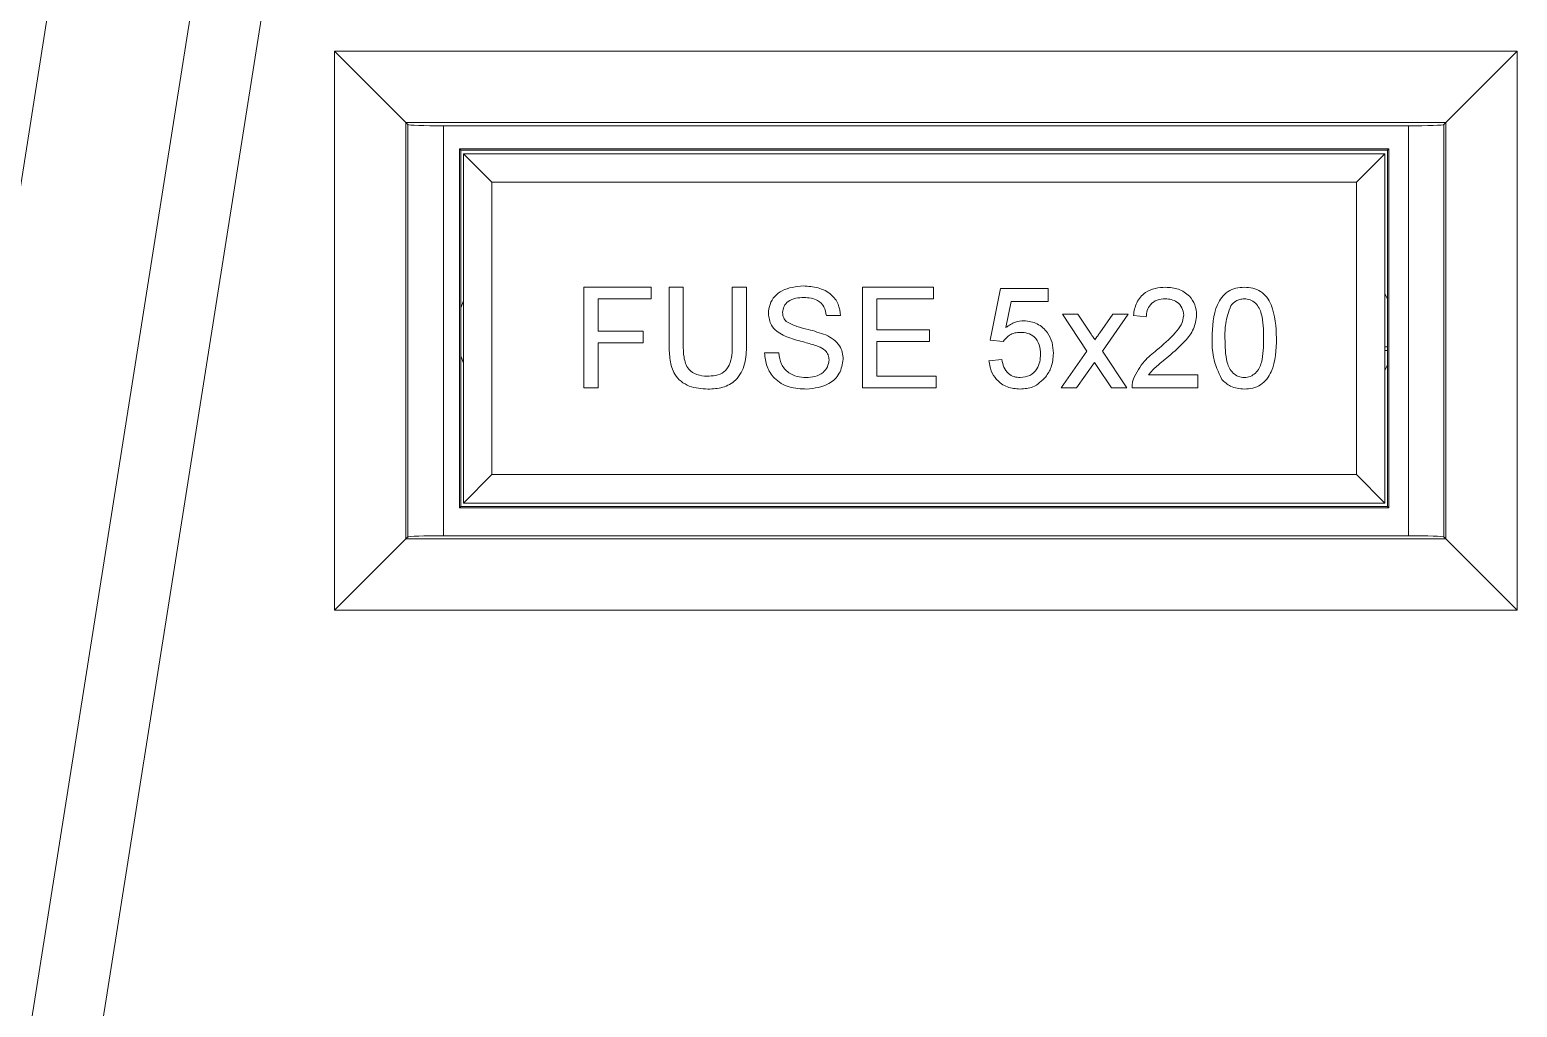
# Model space of a CAD drawing. Header units: millimetres. Extents: x 76 to 1788, y -159 to 878.
# Drawn here: x 1122.69 to 1164.42, y 306.9 to 334.32 of the extents above; entities that cross this region are included whole.
import ezdxf

# ---------------------------------------------------------------- set-up
doc = ezdxf.new("R2010")
doc.units = ezdxf.units.MM
doc.header["$LTSCALE"] = 2

msp = doc.modelspace()

# ---------------------------------------------------------------- linework, layer by layer
at = {"lineweight": 0}
for p, q in [((1117.342, 297.718), (1132.727, 395.099)), ((1120.177, 290.316), (1136.633, 394.481)), ((1138.586, 394.173), (1122.13, 290.007)), ((1131.24, 333.718), (1164.417, 333.718)), ((1131.24, 318.04), (1131.24, 333.718)), ((1133.239, 331.719), (1131.24, 333.718)), ((1162.418, 331.719), (1164.417, 333.718)), ((1164.417, 333.718), (1164.417, 318.04)), ((1162.418, 331.719), (1133.239, 331.719)), ((1133.239, 331.719), (1133.239, 320.039)), ((1133.295, 331.663), (1133.239, 331.719)), ((1133.295, 320.095), (1133.295, 331.663)), ((1161.363, 331.629), (1134.294, 331.629)), ((1134.294, 331.629), (1134.294, 320.129)), ((1161.363, 320.129), (1161.363, 331.629)), ((1162.362, 331.663), (1162.418, 331.719)), ((1162.362, 331.663), (1162.362, 320.095)), ((1162.418, 320.039), (1162.418, 331.719)), ((1134.743, 330.984), (1160.813, 330.984)), ((1134.743, 320.914), (1134.743, 330.984)), ((1134.778, 330.949), (1134.743, 330.984)), ((1134.778, 330.949), (1160.778, 330.949)), ((1134.778, 320.949), (1134.778, 330.949)), ((1160.778, 330.949), (1160.813, 330.984)), ((1160.778, 330.949), (1160.778, 320.949)), ((1160.813, 330.984), (1160.813, 320.914)), ((1134.855, 330.846), (1135.655, 330.046)), ((1134.855, 330.846), (1160.705, 330.846)), ((1134.855, 321.046), (1134.855, 330.846)), ((1160.705, 330.846), (1159.905, 330.046)), ((1160.705, 330.846), (1160.705, 321.046)), ((1135.655, 330.046), (1135.655, 321.846)), ((1159.905, 330.046), (1135.655, 330.046)), ((1159.905, 321.846), (1159.905, 330.046)), ((1138.235, 327.1), (1140.117, 327.1)), ((1138.235, 324.278), (1138.235, 327.1)), ((1138.633, 326.774), (1138.633, 325.87)), ((1140.117, 326.774), (1138.633, 326.774)), ((1140.117, 327.1), (1140.117, 326.774)), ((1140.623, 327.1), (1141.021, 327.1)), ((1140.623, 325.476), (1140.623, 327.1)), ((1141.021, 327.1), (1141.021, 325.495)), ((1142.396, 327.1), (1142.794, 327.1)), ((1142.396, 325.495), (1142.396, 327.1)), ((1142.794, 327.1), (1142.794, 325.476)), ((1146.05, 327.1), (1148.04, 327.1)), ((1146.05, 324.278), (1146.05, 327.1)), ((1146.448, 326.774), (1146.448, 325.906)), ((1148.04, 326.774), (1146.448, 326.774)), ((1148.04, 327.1), (1148.04, 326.774)), ((1149.632, 325.617), (1149.922, 327.064)), ((1149.922, 327.064), (1151.261, 327.064)), ((1151.261, 327.064), (1151.261, 326.702)), ((1160.778, 326.775), (1160.705, 326.916)), ((1134.855, 326.718), (1134.778, 326.52)), ((1150.218, 326.702), (1150.074, 325.971)), ((1151.261, 326.702), (1150.218, 326.702)), ((1151.659, 326.34), (1152.092, 326.34)), ((1152.346, 325.309), (1151.659, 326.34)), ((1152.092, 326.34), (1152.426, 325.84)), ((1152.707, 325.824), (1153.07, 326.34)), ((1153.503, 326.34), (1152.78, 325.31)), ((1153.07, 326.34), (1153.503, 326.34)), ((1145.435, 326.304), (1145.037, 326.304)), ((1146.448, 325.906), (1147.932, 325.906)), ((1147.932, 325.906), (1147.932, 325.58)), ((1154.011, 326.268), (1153.649, 326.304)), ((1138.633, 325.87), (1139.899, 325.87)), ((1138.633, 325.544), (1138.633, 324.278)), ((1139.899, 325.544), (1138.633, 325.544)), ((1139.899, 325.87), (1139.899, 325.544)), ((1146.448, 325.58), (1146.448, 324.603)), ((1147.932, 325.58), (1146.448, 325.58)), ((1149.994, 325.58), (1149.632, 325.617)), ((1134.778, 325.172), (1134.855, 324.974)), ((1143.301, 325.255), (1143.699, 325.255)), ((1149.596, 325.038), (1149.958, 325.074)), ((1151.623, 324.278), (1152.346, 325.309)), ((1152.78, 325.31), (1153.468, 324.278)), ((1160.778, 325.429), (1160.705, 325.429)), ((1160.705, 325.324), (1160.778, 325.324)), ((1152.557, 324.992), (1152.056, 324.278)), ((1152.633, 324.88), (1152.557, 324.992)), ((1153.034, 324.278), (1152.633, 324.88)), ((1160.705, 324.776), (1160.778, 324.917)), ((1138.633, 324.278), (1138.235, 324.278)), ((1148.113, 324.278), (1146.05, 324.278)), ((1146.448, 324.603), (1148.113, 324.603)), ((1148.113, 324.603), (1148.113, 324.278)), ((1152.056, 324.278), (1151.623, 324.278)), ((1153.468, 324.278), (1153.034, 324.278)), ((1155.458, 324.278), (1153.613, 324.278)), ((1154.077, 324.64), (1155.458, 324.64)), ((1155.458, 324.64), (1155.458, 324.278)), ((1134.855, 321.046), (1135.655, 321.846)), ((1135.655, 321.846), (1159.905, 321.846)), ((1160.705, 321.046), (1159.905, 321.846)), ((1134.778, 320.949), (1134.743, 320.914)), ((1160.813, 320.914), (1134.743, 320.914)), ((1160.778, 320.949), (1134.778, 320.949)), ((1160.705, 321.046), (1134.855, 321.046)), ((1160.778, 320.949), (1160.813, 320.914)), ((1133.295, 320.095), (1133.239, 320.039)), ((1134.294, 320.129), (1161.363, 320.129)), ((1162.362, 320.095), (1162.418, 320.039)), ((1131.24, 318.04), (1133.239, 320.039)), ((1133.239, 320.039), (1162.418, 320.039)), ((1164.417, 318.04), (1162.418, 320.039)), ((1164.417, 318.04), (1131.24, 318.04))]:
    msp.add_line(p, q, dxfattribs=at)
for centre, start_param, end_param in [((1134.294, 331.664), 3.176499, 4.712389), ((1161.363, 331.664), 4.712389, 6.248279), ((1134.294, 320.094), 1.570796, 3.106686), ((1161.363, 320.094), 0.034907, 1.570796)]:
    msp.add_ellipse(centre, major_axis=(1, 0), ratio=0.034921, start_param=start_param, end_param=end_param, dxfattribs=at)
for points, knots in [([(1143.409, 326.363), (1143.419, 326.45), (1143.437, 326.624), (1143.578, 326.852), (1143.884, 327.088), (1144.181, 327.116), (1144.389, 327.136)], [0, 0, 0, 0, 0.1870287, 0.3741238, 0.5611402, 1, 1, 1, 1]), ([(1144.405, 326.811), (1144.328, 326.808), (1144.175, 326.802), (1143.971, 326.723), (1143.832, 326.571), (1143.815, 326.45), (1143.807, 326.389)], [0, 0, 0, 0, 0.28129, 0.56082, 0.78068, 1, 1, 1, 1]), ([(1144.389, 327.136), (1144.529, 327.127), (1144.808, 327.11), (1145.169, 326.932), (1145.39, 326.633), (1145.42, 326.414), (1145.435, 326.304)], [0, 0, 0, 0, 0.280797, 0.560151, 0.779877, 1, 1, 1, 1]), ([(1145.037, 326.304), (1145.022, 326.388), (1144.992, 326.556), (1144.764, 326.787), (1144.541, 326.802), (1144.405, 326.811)], [0, 0, 0, 0, 0.281097, 0.560287, 1, 1, 1, 1]), ([(1153.649, 326.304), (1153.67, 326.429), (1153.711, 326.679), (1153.954, 326.956), (1154.257, 327.084), (1154.454, 327.095), (1154.553, 327.1)], [0, 0, 0, 0, 0.280235, 0.558893, 0.779132, 1, 1, 1, 1]), ([(1154.545, 326.774), (1154.467, 326.769), (1154.312, 326.757), (1154.124, 326.63), (1154.024, 326.451), (1154.015, 326.329), (1154.011, 326.268)], [0, 0, 0, 0, 0.2804101, 0.559489, 0.7793747, 1, 1, 1, 1]), ([(1155.06, 326.318), (1155.05, 326.39), (1155.031, 326.534), (1154.885, 326.685), (1154.715, 326.764), (1154.602, 326.771), (1154.545, 326.774)], [0, 0, 0, 0, 0.27908, 0.558612, 0.779043, 1, 1, 1, 1]), ([(1154.553, 327.1), (1154.676, 327.091), (1154.922, 327.074), (1155.216, 326.879), (1155.396, 326.611), (1155.413, 326.418), (1155.422, 326.321)], [0, 0, 0, 0, 0.280482, 0.559644, 0.779749, 1, 1, 1, 1]), ([(1155.856, 325.67), (1155.867, 325.995), (1155.88, 326.403), (1156.12, 326.822), (1156.296, 326.989), (1156.521, 327.086), (1156.68, 327.095), (1156.76, 327.1)], [0, 0, 0, 0, 0.499149, 0.624522, 0.749597, 0.874674, 1, 1, 1, 1]), ([(1156.756, 326.774), (1156.715, 326.772), (1156.634, 326.766), (1156.496, 326.708), (1156.425, 326.629), (1156.381, 326.581)], [0, 0, 0, 0, 0.280453, 0.560688, 1, 1, 1, 1]), ([(1157.303, 325.671), (1157.301, 325.902), (1157.297, 326.191), (1157.184, 326.521), (1157.076, 326.657), (1156.93, 326.758), (1156.814, 326.769), (1156.756, 326.774)], [0, 0, 0, 0, 0.500352, 0.625529, 0.750516, 0.875255, 1, 1, 1, 1]), ([(1156.76, 327.1), (1156.84, 327.095), (1157, 327.085), (1157.224, 326.989), (1157.405, 326.825), (1157.628, 326.396), (1157.648, 325.992), (1157.665, 325.67)], [0, 0, 0, 0, 0.125373, 0.250644, 0.375698, 0.501113, 1, 1, 1, 1]), ([(1143.826, 325.753), (1143.762, 325.789), (1143.636, 325.861), (1143.454, 326.059), (1143.426, 326.248), (1143.409, 326.363)], [0, 0, 0, 0, 0.281445, 0.562273, 1, 1, 1, 1]), ([(1143.807, 326.389), (1143.812, 326.337), (1143.821, 326.243), (1143.882, 326.171), (1143.908, 326.14)], [0, 0, 0, 0, 0.559617, 1, 1, 1, 1]), ([(1154.301, 325.333), (1154.482, 325.488), (1154.733, 325.702), (1155.01, 326.038), (1155.043, 326.225), (1155.06, 326.318)], [0, 0, 0, 0, 0.561313, 0.781386, 1, 1, 1, 1]), ([(1155.422, 326.321), (1155.403, 326.186), (1155.364, 325.916), (1155.061, 325.525), (1154.799, 325.301), (1154.639, 325.163)], [0, 0, 0, 0, 0.278741, 0.558834, 1, 1, 1, 1]), ([(1156.381, 326.581), (1156.322, 326.416), (1156.217, 326.121), (1156.217, 325.809), (1156.218, 325.671)], [0, 0, 0, 0, 0.558059, 1, 1, 1, 1]), ([(1143.908, 326.14), (1144.005, 326.089), (1144.2, 325.985), (1144.587, 325.909), (1144.855, 325.817), (1145.018, 325.761)], [0, 0, 0, 0, 0.278733, 0.559363, 1, 1, 1, 1]), ([(1150.074, 325.971), (1150.16, 326.03), (1150.313, 326.135), (1150.496, 326.152), (1150.577, 326.159)], [0, 0, 0, 0, 0.559939, 1, 1, 1, 1]), ([(1150.577, 326.159), (1150.706, 326.143), (1150.965, 326.109), (1151.238, 325.851), (1151.386, 325.55), (1151.399, 325.347), (1151.405, 325.246)], [0, 0, 0, 0, 0.27917, 0.558797, 0.779169, 1, 1, 1, 1]), ([(1141.021, 325.495), (1141.022, 325.376), (1141.024, 325.138), (1141.129, 324.803), (1141.401, 324.624), (1141.59, 324.61), (1141.684, 324.603)], [0, 0, 0, 0, 0.2817876, 0.5601223, 0.7793863, 1, 1, 1, 1]), ([(1141.684, 324.603), (1141.767, 324.607), (1141.932, 324.614), (1142.175, 324.702), (1142.395, 325.01), (1142.395, 325.295), (1142.396, 325.495)], [0, 0, 0, 0, 0.187561, 0.374239, 0.559719, 1, 1, 1, 1]), ([(1144.809, 325.441), (1144.697, 325.477), (1144.514, 325.535), (1144.254, 325.601), (1144.035, 325.664), (1143.895, 325.724), (1143.826, 325.753)], [0, 0, 0, 0, 0.339939, 0.560025, 0.780082, 1, 1, 1, 1]), ([(1145.018, 325.761), (1145.093, 325.723), (1145.242, 325.648), (1145.404, 325.474), (1145.494, 325.276), (1145.503, 325.145), (1145.508, 325.079)], [0, 0, 0, 0, 0.2803713, 0.5599089, 0.7798589, 1, 1, 1, 1]), ([(1150.477, 325.834), (1150.424, 325.831), (1150.317, 325.826), (1150.137, 325.752), (1150.048, 325.645), (1149.994, 325.58)], [0, 0, 0, 0, 0.280925, 0.561161, 1, 1, 1, 1]), ([(1151.044, 325.224), (1151.038, 325.313), (1151.026, 325.489), (1150.893, 325.711), (1150.686, 325.821), (1150.547, 325.83), (1150.477, 325.834)], [0, 0, 0, 0, 0.280653, 0.559595, 0.77929, 1, 1, 1, 1]), ([(1152.426, 325.84), (1152.453, 325.8), (1152.501, 325.729), (1152.548, 325.658), (1152.569, 325.627)], [0, 0, 0, 0, 0.559998, 1, 1, 1, 1]), ([(1152.569, 325.627), (1152.595, 325.664), (1152.641, 325.729), (1152.687, 325.795), (1152.707, 325.824)], [0, 0, 0, 0, 0.56, 1, 1, 1, 1]), ([(1156.13, 324.514), (1156.034, 324.719), (1155.861, 325.086), (1155.858, 325.491), (1155.856, 325.67)], [0, 0, 0, 0, 0.557973, 1, 1, 1, 1]), ([(1156.218, 325.671), (1156.221, 325.44), (1156.224, 325.152), (1156.334, 324.822), (1156.444, 324.688), (1156.588, 324.585), (1156.703, 324.573), (1156.76, 324.567)], [0, 0, 0, 0, 0.500363, 0.625568, 0.750538, 0.875304, 1, 1, 1, 1]), ([(1156.76, 324.567), (1156.818, 324.573), (1156.933, 324.586), (1157.077, 324.688), (1157.186, 324.823), (1157.297, 325.152), (1157.3, 325.44), (1157.303, 325.671)], [0, 0, 0, 0, 0.124656, 0.24942, 0.374387, 0.49959, 1, 1, 1, 1]), ([(1157.665, 325.67), (1157.654, 325.344), (1157.64, 324.938), (1157.401, 324.518), (1157.225, 324.351), (1157, 324.255), (1156.84, 324.246), (1156.76, 324.242)], [0, 0, 0, 0, 0.499115, 0.624458, 0.749554, 0.874658, 1, 1, 1, 1]), ([(1141.715, 324.242), (1141.536, 324.252), (1141.178, 324.271), (1140.757, 324.605), (1140.636, 325.058), (1140.628, 325.337), (1140.623, 325.476)], [0, 0, 0, 0, 0.2807291, 0.5579036, 0.7784026, 1, 1, 1, 1]), ([(1142.794, 325.476), (1142.791, 325.299), (1142.785, 324.947), (1142.548, 324.485), (1142.132, 324.264), (1141.854, 324.249), (1141.715, 324.242)], [0, 0, 0, 0, 0.281627, 0.559158, 0.778983, 1, 1, 1, 1]), ([(1144.483, 324.242), (1144.318, 324.25), (1143.99, 324.267), (1143.577, 324.503), (1143.345, 324.869), (1143.315, 325.126), (1143.301, 325.255)], [0, 0, 0, 0, 0.280814, 0.559563, 0.77962, 1, 1, 1, 1]), ([(1143.699, 325.255), (1143.715, 325.147), (1143.747, 324.933), (1143.956, 324.698), (1144.212, 324.585), (1144.381, 324.573), (1144.465, 324.567)], [0, 0, 0, 0, 0.280632, 0.558674, 0.779197, 1, 1, 1, 1]), ([(1145.508, 325.079), (1145.485, 324.941), (1145.44, 324.666), (1145.057, 324.308), (1144.701, 324.267), (1144.483, 324.242)], [0, 0, 0, 0, 0.279942, 0.56008, 1, 1, 1, 1]), ([(1145.11, 325.06), (1145.105, 325.108), (1145.096, 325.206), (1144.993, 325.354), (1144.879, 325.408), (1144.809, 325.441)], [0, 0, 0, 0, 0.280089, 0.55997, 1, 1, 1, 1]), ([(1149.958, 325.074), (1149.973, 325), (1150.003, 324.853), (1150.125, 324.675), (1150.298, 324.579), (1150.416, 324.571), (1150.475, 324.567)], [0, 0, 0, 0, 0.280714, 0.559926, 0.779622, 1, 1, 1, 1]), ([(1150.475, 324.567), (1150.568, 324.577), (1150.753, 324.596), (1150.944, 324.788), (1151.032, 325.008), (1151.04, 325.152), (1151.044, 325.224)], [0, 0, 0, 0, 0.279539, 0.558252, 0.778884, 1, 1, 1, 1]), ([(1151.405, 325.246), (1151.396, 325.112), (1151.378, 324.872), (1151.247, 324.672), (1151.189, 324.584)], [0, 0, 0, 0, 0.559726, 1, 1, 1, 1]), ([(1153.65, 324.529), (1153.741, 324.704), (1153.903, 325.018), (1154.179, 325.237), (1154.301, 325.333)], [0, 0, 0, 0, 0.558359, 1, 1, 1, 1]), ([(1154.639, 325.163), (1154.571, 325.108), (1154.46, 325.016), (1154.307, 324.887), (1154.18, 324.775), (1154.112, 324.685), (1154.077, 324.64)], [0, 0, 0, 0, 0.3400378, 0.5600628, 0.7800895, 1, 1, 1, 1]), ([(1144.465, 324.567), (1144.55, 324.573), (1144.719, 324.583), (1144.937, 324.687), (1145.081, 324.861), (1145.1, 324.993), (1145.11, 325.06)], [0, 0, 0, 0, 0.280917, 0.560813, 0.780502, 1, 1, 1, 1]), ([(1150.473, 324.242), (1150.35, 324.252), (1150.103, 324.272), (1149.814, 324.479), (1149.643, 324.751), (1149.612, 324.942), (1149.596, 325.038)], [0, 0, 0, 0, 0.28007, 0.559249, 0.779432, 1, 1, 1, 1]), ([(1151.189, 324.584), (1151.077, 324.473), (1150.876, 324.273), (1150.597, 324.251), (1150.473, 324.242)], [0, 0, 0, 0, 0.558485, 1, 1, 1, 1]), ([(1153.613, 324.278), (1153.614, 324.326), (1153.615, 324.411), (1153.64, 324.493), (1153.65, 324.529)], [0, 0, 0, 0, 0.559956, 1, 1, 1, 1]), ([(1156.76, 324.242), (1156.625, 324.253), (1156.382, 324.274), (1156.207, 324.44), (1156.13, 324.514)], [0, 0, 0, 0, 0.559716, 1, 1, 1, 1])]:
    msp.add_open_spline(points, degree=3, knots=knots, dxfattribs=at)

doc.saveas('drawing.dxf')
